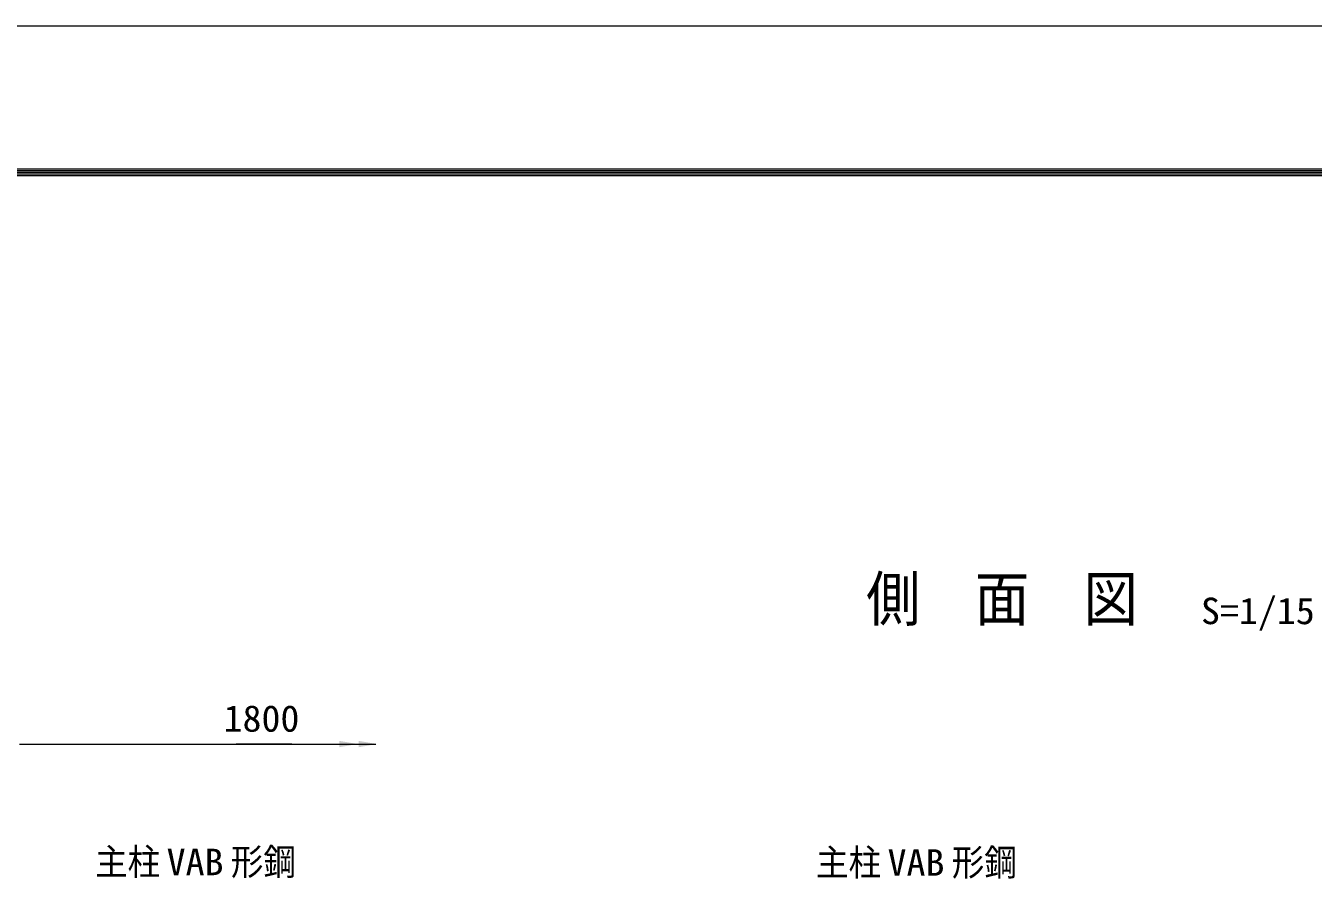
# Model space of a CAD drawing. Units: millimetres, scale not verified. Extents: x -4455 to 4455, y -3150 to 3150.
# Drawn here: x -1220 to 878, y 1754 to 3150 of the extents above; entities that cross this region are included whole.
import ezdxf
from ezdxf.enums import TextEntityAlignment as Align

# ---------------------------------------------------------------- set-up
doc = ezdxf.new("R2010")
doc.units = ezdxf.units.MM
doc.header["$LTSCALE"] = 20
for name, color, linetype, lineweight in [('0-5_6文字', 3, 'Continuous', 18), ('0-6_5寸法', 1, 'Continuous', 18), ('0-E_D-TTL', 7, 'Continuous', 18)]:
    doc.layers.add(name, color=color, linetype=linetype, lineweight=lineweight)
doc.styles.add('ＭＳ ゴシック', font='')
doc.styles.get('ＭＳ ゴシック').set_extended_font_data('MS Gothic')

msp = doc.modelspace()

# ---------------------------------------------------------------- linework, layer by layer
at = {"layer": '0-6_5寸法'}
for p, q in [((-1230.19, 1979.51), (-675.22, 1979.51)), ((-901.82, 1979.51), (-681.14, 1979.51)), ((-786.47, 1979.51), (-877.06, 1979.51)), ((-870.28, 1979.51), (-649.6, 1979.51))]:
    msp.add_line(p, q, dxfattribs=at)
for points in [[(-679.14, 1979.51), (-709.14, 1974.3), (-709.14, 1984.72)], [(-647.6, 1979.51), (-677.6, 1974.3), (-677.6, 1984.72)]]:
    msp.add_solid(points, dxfattribs=at)
at = {"layer": '0-E_D-TTL', "color": 2}
msp.add_lwpolyline([(-4455.04, 3150.21), (4454.66, 3150.21), (4454.66, -3150.21), (-4455.04, -3150.21)], close=True, dxfattribs=at)
at = {"layer": '0-E_D-TTL'}
for points in [[(-4168.65, 2916.87), (4168.28, 2916.87), (4168.28, -2916.87), (-4168.65, -2916.87)], [(-4166, 2914.21), (4165.63, 2914.21), (4165.63, -2914.21), (-4166, -2914.21)], [(-4163.35, 2911.56), (4162.97, 2911.56), (4162.97, -2911.56), (-4163.35, -2911.56)], [(-4160.7, 2908.91), (4160.32, 2908.91), (4160.32, -2908.91), (-4160.7, -2908.91)], [(-4158.05, 2906.26), (4157.67, 2906.26), (4157.67, -2906.26), (-4158.05, -2906.26)]]:
    msp.add_lwpolyline(points, close=True, dxfattribs=at)

# ---------------------------------------------------------------- texts
at = {"layer": '0-5_6文字', "color": 7, "style": 'ＭＳ ゴシック', "width": 0.9}
msp.add_text('側\u3000面\u3000図', height=72.14, dxfattribs=at).set_placement((149.37, 2158.45), align=Align.BOTTOM_LEFT)
at = {"layer": '0-5_6文字', "style": 'ＭＳ ゴシック'}
for s, width, p in [('S=1/15', 1.05, (694.97, 2161.9)), ('主柱', 0.9, (-1107, 1752.92)), ('VAB', 1.05, (-990.33, 1752.74)), ('形鋼', 0.9, (-885.77, 1752.92)), ('主柱', 0.9, (67.67, 1752)), ('VAB', 1.05, (184.34, 1751.82)), ('形鋼', 0.9, (288.9, 1752))]:
    msp.add_text(s, height=43.26, dxfattribs=dict(at, width=width)).set_placement(p, align=Align.BOTTOM_LEFT)
at = {"layer": '0-6_5寸法', "color": 3, "style": 'ＭＳ ゴシック', "width": 1.05}
msp.add_text('1800', height=43.26, dxfattribs=at).set_placement((-897.61, 1986.6), align=Align.BOTTOM_LEFT)

doc.saveas('drawing.dxf')
